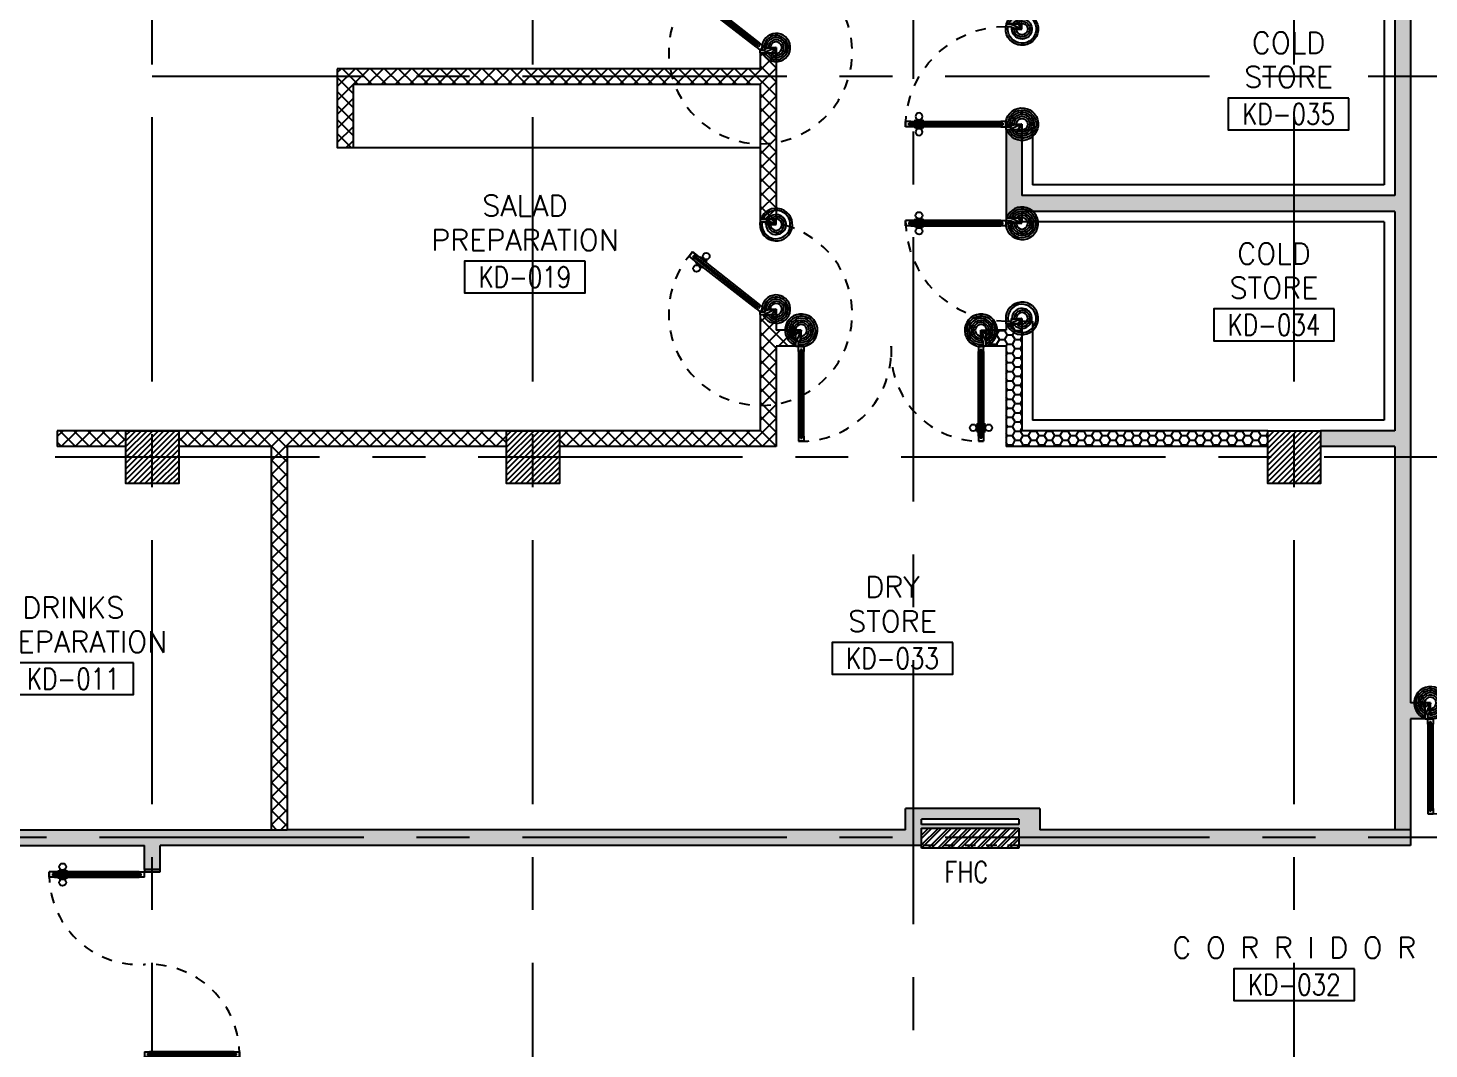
# Model space of a CAD drawing. Extents: x 417866.9 to 417960.2, y 43448 to 43538.2.
# Drawn here: x 417928.76 to 417942.01, y 43505.69 to 43515.35 of the extents above; entities that cross this region are included whole.
import ezdxf
from ezdxf.enums import TextEntityAlignment as Align

# ---------------------------------------------------------------- set-up
doc = ezdxf.new("R2010")
doc.units = 0
doc.header["$MEASUREMENT"] = 0
doc.linetypes.add('CENTERX2', pattern=[4, 2.5, -0.5, 0.5, -0.5])
doc.linetypes.add('HIDDEN', pattern=[0.375, 0.25, -0.125])
doc.layers.get('0').update_dxf_attribs({"linetype": 'CONTINUOUS'})
for name, color, linetype in [('AXES', 11, 'CENTERX2'), ('COL', 2, 'CONTINUOUS'), ('DIM', 4, 'CONTINUOUS'), ('DOOR', 4, 'CONTINUOUS'), ('DOOR-DIM', 3, 'CONTINUOUS'), ('FHC', 2, 'CONTINUOUS'), ('FUR', 5, 'CONTINUOUS'), ('HAT', 8, 'CONTINUOUS'), ('INSUL', 7, 'CONTINUOUS'), ('RM-BOX', 2, 'CONTINUOUS'), ('RM-NAME', 2, 'CONTINUOUS'), ('RM-NO', 2, 'CONTINUOUS'), ('WALL', 2, 'CONTINUOUS'), ('WallType', 11, 'CONTINUOUS'), ('WallType2', 3, 'CONTINUOUS')]:
    doc.layers.add(name, color=color, linetype=linetype)
doc.layers.get('DIM').off()
doc.styles.add('ROMANS', font='ROMANS.shx', dxfattribs={"width": 0.6})
pattern_1 = [(0, (0, 0), (0.075, 0.04330127), [0.05, -0.1]), (120, (0, 0), (-0.074999999836, 0.043301270284), [0.05, -0.1]), (60, (0, 0), (1.64e-10, 0.086602540284), [-0.1, 0.05])]
pattern_2 = [(45, (0, 0), (-0.066291260736, 0.066291260736), []), (135, (0, 0), (-0.066291260736, -0.066291260736), [])]

# ---------------------------------------------------------------- blocks, each defined once
blk = doc.blocks.new('RM1')
at = {"layer": 'RM-BOX'}
blk.add_lwpolyline([(570, -200), (-570, -200), (-570, -500), (570, -500)], close=True, dxfattribs=at)
at = {"layer": 'RM-NAME', "style": 'ROMANS'}
for tag, p in [('ROOMNAME1', (0, 324)), ('ROOMNAME2', (0, 0))]:
    blk.add_attdef(tag, text='', height=200, dxfattribs=at).set_placement(p, align=Align.MIDDLE)
at = {"layer": 'RM-NO', "style": 'ROMANS', "width": 0.8}
blk.add_attdef('ROOMNO', text='', height=200, dxfattribs=at).set_placement((0, -350), align=Align.MIDDLE)
blk = doc.blocks.new('A$C272A55A0')
at = {"layer": 'DOOR', "color": 0, "linetype": 'ByBlock'}
for p, q in [((0, 900), (0, 1050)), ((50, 1050), (0, 1050)), ((25, 950), (50, 950)), ((25, 900), (25, 950)), ((50, 950), (50, 1050)), ((1750, 950), (1750, 1050)), ((1750, 1050), (1800, 1050)), ((1775, 950), (1750, 950)), ((1775, 900), (1775, 950)), ((1800, 1050), (1800, 900)), ((0, 900), (25, 900)), ((75, 900), (25, 900)), ((25, 850), (25, 900)), ((42, 850), (25, 850)), ((58, 870), (42, 870)), ((42, 870), (42, 850)), ((58, 850), (58, 870)), ((75, 850), (58, 850)), ((75, 900), (75, 850)), ((1725, 900), (1775, 900)), ((1725, 900), (1725, 850)), ((1725, 850), (1742, 850)), ((1742, 870), (1758, 870)), ((1742, 850), (1742, 870)), ((1758, 870), (1758, 850)), ((1758, 850), (1775, 850)), ((1800, 900), (1775, 900)), ((1775, 850), (1775, 900)), ((1718, 160), (1709, 160)), ((1709, 95), (1709, 160)), ((1725, 173), (1718, 173)), ((1718, 173), (1718, 83)), ((1718, 95), (1718, 160)), ((1775, 173), (1782, 173)), ((1782, 173), (1782, 83)), ((1782, 160), (1791, 160)), ((1782, 95), (1782, 160)), ((1791, 95), (1791, 160)), ((25, 50), (42, 50)), ((25, 50), (25, 0)), ((25, 0), (75, 0)), ((75, 0), (25, 0)), ((42, 50), (42, 30)), ((42, 30), (58, 30)), ((58, 50), (75, 50)), ((58, 50), (58, 30)), ((75, 50), (75, 0)), ((1718, 95), (1709, 95)), ((1725, 83), (1718, 83)), ((1742, 50), (1725, 50)), ((1725, 50), (1725, 0)), ((1775, 0), (1725, 0)), ((1725, 0), (1775, 0)), ((1742, 50), (1742, 30)), ((1758, 30), (1742, 30)), ((1775, 50), (1758, 50)), ((1758, 50), (1758, 30)), ((1775, 83), (1782, 83)), ((1775, 50), (1775, 0)), ((1782, 95), (1791, 95))]:
    blk.add_line(p, q, dxfattribs=at)
at = {"layer": 'DOOR', "color": 9, "linetype": 'ByBlock'}
for p, q in [((50, 1050), (0, 1010)), ((50, 1050), (0, 937)), ((50, 1050), (37, 950)), ((1750, 1050), (1800, 1010)), ((1750, 1050), (1800, 937)), ((1750, 1050), (1763, 950))]:
    blk.add_line(p, q, dxfattribs=at)
at = {"layer": 'DOOR', "linetype": 'ByBlock'}
for p, q in [((25, 850), (25, 50)), ((42, 850), (42, 50)), ((58, 850), (58, 50)), ((75, 50), (75, 850)), ((1725, 50), (1725, 850)), ((1742, 850), (1742, 50)), ((1758, 850), (1758, 50)), ((1775, 850), (1775, 50))]:
    blk.add_line(p, q, dxfattribs=at)
at = {"layer": 'DOOR', "color": 0, "linetype": 'ByBlock'}
for centre in [(1676, 128), (1824, 128)]:
    blk.add_circle(centre, 32.4, dxfattribs=at)
at = {"layer": 'DOOR', "color": 9, "linetype": 'ByBlock'}
for centre, radius, start, end in [((50, 1050), 54.4, 203.2074, 270), ((50, 1050), 74.4, 227.7764, 270), ((50, 1050), 94.4, 238.0182, 270), ((50, 1050), 114, 244.0838, 257.3774), ((50, 1050), 34.4, 180, 270), ((50, 1050), 14.4, 180, 270), ((1750, 1050), 14.4, 270, 0), ((1750, 1050), 34.4, 270, 0), ((1750, 1050), 54.4, 270, 336.7926), ((1750, 1050), 74.4, 270, 312.2236), ((1750, 1050), 94.4, 270, 301.9818), ((1750, 1050), 114, 282.6226, 295.9162), ((50, 1050), 134, 248.1598, 259.28), ((50, 1050), 154, 251.1053, 256.2858), ((1750, 1050), 134, 280.72, 291.8402), ((1750, 1050), 154, 283.7142, 288.8947)]:
    blk.add_arc(centre, radius, start, end, dxfattribs=at)
at = {"layer": 'DOOR', "linetype": 'HIDDEN', "ltscale": 0.5}
for centre, start, end in [((50, 851), 268.3174, 3.2965), ((1750, 851), 176.7035, 271.6826)]:
    blk.add_arc(centre, 851, start, end, dxfattribs=at)
at = {"layer": 'WALL', "linetype": 'ByBlock'}
blk.add_line((1800, 900), (1800, 1050), dxfattribs=at)
blk = doc.blocks.new('COL50')
at = {"layer": 'COL'}
blk.add_lwpolyline([(-250, 250), (-250, -250), (250, -250), (250, 250)], close=True, dxfattribs=at)
blk = doc.blocks.new('*X116')
at = {"color": 0}
for p, q in [((235129, 55135), (235595, 55601)), ((235129, 55188), (235542, 55601)), ((235129, 55241), (235489, 55601)), ((235129, 55294), (235436, 55601)), ((235129, 55347), (235383, 55601)), ((235129, 55400), (235330, 55601)), ((235129, 55453), (235277, 55601)), ((235129, 55506), (235224, 55601)), ((235129, 55559), (235171, 55601)), ((235148, 55101), (235629, 55581)), ((235201, 55101), (235629, 55528)), ((235254, 55101), (235629, 55475)), ((235307, 55101), (235629, 55422)), ((235360, 55101), (235629, 55369)), ((235413, 55101), (235629, 55316)), ((235466, 55101), (235629, 55263)), ((235519, 55101), (235629, 55210)), ((235572, 55101), (235629, 55157))]:
    blk.add_line(p, q, dxfattribs=at)
blk = doc.blocks.new('*X115')
at = {"color": 0}
for p, q in [((238729, 55128), (239201, 55601)), ((238729, 55181), (239148, 55601)), ((238729, 55234), (239095, 55601)), ((238729, 55287), (239042, 55601)), ((238729, 55340), (238989, 55601)), ((238729, 55393), (238936, 55601)), ((238729, 55446), (238883, 55601)), ((238729, 55500), (238830, 55601)), ((238729, 55553), (238777, 55601)), ((238754, 55101), (239229, 55575)), ((238807, 55101), (239229, 55522)), ((238860, 55101), (239229, 55469)), ((238913, 55101), (239229, 55416)), ((238966, 55101), (239229, 55363)), ((239019, 55101), (239229, 55310)), ((239073, 55101), (239229, 55257)), ((239126, 55101), (239229, 55204)), ((239179, 55101), (239229, 55151))]:
    blk.add_line(p, q, dxfattribs=at)
blk = doc.blocks.new('*X111')
at = {"color": 0}
for p, q in [((245929, 55116), (246414, 55601)), ((245929, 55169), (246361, 55601)), ((245929, 55222), (246308, 55601)), ((245929, 55275), (246255, 55601)), ((245929, 55328), (246202, 55601)), ((245929, 55381), (246149, 55601)), ((245929, 55434), (246096, 55601)), ((245929, 55487), (246043, 55601)), ((245929, 55540), (245990, 55601)), ((245929, 55593), (245936, 55601)), ((245967, 55101), (246429, 55563)), ((246020, 55101), (246429, 55510)), ((246073, 55101), (246429, 55457)), ((246126, 55101), (246429, 55404)), ((246179, 55101), (246429, 55351)), ((246232, 55101), (246429, 55298)), ((246285, 55101), (246429, 55245)), ((246338, 55101), (246429, 55192)), ((246391, 55101), (246429, 55138))]:
    blk.add_line(p, q, dxfattribs=at)
blk = doc.blocks.new('DOOR1000')
at = {"layer": 'DOOR', "color": 7, "linetype": 'ByBlock'}
for p, q in [((-150, 0), (0, 0)), ((-150, 0), (-150, -25)), ((0, -50), (-114, 0)), ((0, -50), (-40, 0)), ((0, -50), (0, 0)), ((-1100, -25), (-1100, -75)), ((-1100, -75), (-1100, -25)), ((-1050, -25), (-1100, -25)), ((-1050, -75), (-1100, -75)), ((-1070, -42), (-1070, -58)), ((-1050, -42), (-1070, -42)), ((-1050, -58), (-1070, -58)), ((-1050, -25), (-1050, -42)), ((-1050, -58), (-1050, -75)), ((-1018, -25), (-1018, -18)), ((-928, -18), (-1018, -18)), ((-1018, -75), (-1018, -82)), ((-928, -82), (-1018, -82)), ((-1005, -18), (-1005, -9)), ((-1005, -9), (-940, -9)), ((-1005, -18), (-940, -18)), ((-1005, -82), (-1005, -91)), ((-1005, -82), (-940, -82)), ((-1005, -91), (-940, -91)), ((-940, -18), (-940, -9)), ((-940, -82), (-940, -91)), ((-928, -25), (-928, -18)), ((-928, -75), (-928, -82)), ((-200, -25), (-150, -25)), ((-200, -42), (-200, -25)), ((-180, -42), (-200, -42)), ((-200, -58), (-180, -58)), ((-200, -75), (-200, -58)), ((-150, -75), (-200, -75)), ((-180, -58), (-180, -42)), ((-150, -25), (-100, -25)), ((-150, -75), (-150, -25)), ((-100, -25), (-100, -50)), ((0, -50), (-100, -37)), ((-100, -50), (0, -50)), ((-150, -975), (-100, -975)), ((-150, -1000), (-150, -975)), ((-150, -1000), (0, -1000)), ((0, -1000), (-150, -1000)), ((0, -950), (-114, -1000)), ((-100, -975), (-100, -950)), ((0, -950), (-100, -963)), ((-100, -950), (0, -950)), ((0, -950), (-40, -1000)), ((0, -950), (0, -1000))]:
    blk.add_line(p, q, dxfattribs=at)
at = {"layer": 'DOOR', "linetype": 'ByBlock'}
for p, q in [((-200, -25), (-1050, -25)), ((-200, -42), (-1050, -42)), ((-200, -58), (-1050, -58)), ((-1050, -75), (-200, -75))]:
    blk.add_line(p, q, dxfattribs=at)
at = {"layer": 'DOOR', "color": 7, "linetype": 'ByBlock'}
for centre in [(-973, 24), (-973, -124)]:
    blk.add_circle(centre, 32.4, dxfattribs=at)
for centre, radius, start, end in [((0, -50), 154, 161.1053, 166.2858), ((0, -50), 94.4, 148.0182, 180), ((0, -50), 134, 158.1598, 169.28), ((0, -50), 114, 154.0838, 167.3774), ((0, -50), 74.4, 137.7764, 180), ((0, -50), 54.4, 113.2074, 180), ((0, -50), 34.4, 90, 180), ((0, -50), 14.4, 90, 180), ((0, -950), 154, 193.7142, 198.8947), ((0, -950), 134, 190.72, 201.8402), ((0, -950), 94.4, 180, 211.9818), ((0, -950), 74.4, 180, 222.2236), ((0, -950), 54.4, 180, 246.7926), ((0, -950), 34.4, 180, 270), ((0, -950), 14.4, 180, 270)]:
    blk.add_arc(centre, radius, start, end, dxfattribs=at)
at = {"layer": 'DOOR', "linetype": 'HIDDEN', "ltscale": 0.5}
blk.add_arc((-150, -25), 950, 180, 270, dxfattribs=at)
blk = doc.blocks.new('DOOR90C')
at = {"layer": 'DOOR', "color": 7, "linetype": 'ByBlock'}
for p, q in [((150, 900), (0, 900)), ((0, 900), (0, 875)), ((0, 875), (50, 875)), ((150, 850), (36, 900)), ((50, 875), (50, 850)), ((150, 850), (50, 863)), ((50, 850), (150, 850)), ((150, 850), (110, 900)), ((150, 850), (150, 900)), ((-641, 591), (-672, 552)), ((-672, 552), (-641, 591)), ((-633, 521), (-672, 552)), ((-602, 560), (-641, 591)), ((-638, 546), (-628, 559)), ((-622, 534), (-638, 546)), ((-633, 521), (-622, 534)), ((-613, 547), (-628, 559)), ((-613, 547), (-602, 560)), ((-577, 540), (-572, 546)), ((-501, 490), (-572, 546)), ((-562, 538), (-557, 545)), ((-562, 538), (-511, 498)), ((-557, 545), (-506, 505)), ((-607, 501), (-612, 495)), ((-541, 440), (-612, 495)), ((-602, 487), (-607, 480)), ((-607, 480), (-556, 440)), ((-602, 487), (-551, 447)), ((-551, 447), (-556, 440)), ((-537, 445), (-541, 440)), ((-511, 498), (-506, 505)), ((-506, 485), (-501, 490)), ((-29, 69), (-39, 56)), ((-39, 56), (0, 25)), ((-13, 57), (-29, 69)), ((-9, 95), (-19, 82)), ((-19, 82), (-3, 69)), ((-3, 69), (-13, 57)), ((31, 64), (-9, 95)), ((31, 64), (0, 25)), ((0, 0), (0, 25)), ((0, 25), (50, 25)), ((150, 50), (36, 0)), ((50, 50), (150, 50)), ((150, 50), (50, 37)), ((50, 25), (50, 50)), ((150, 50), (110, 0)), ((150, 50), (150, 0))]:
    blk.add_line(p, q, dxfattribs=at)
at = {"layer": 'DOOR', "linetype": 'ByBlock'}
for p, q in [((-641, 591), (-9, 95)), ((-29, 69), (-622, 534)), ((-19, 82), (-613, 547)), ((-39, 56), (-633, 521))]:
    blk.add_line(p, q, dxfattribs=at)
at = {"layer": 'DOOR', "color": 7, "linetype": 'ByBlock'}
for centre in [(-511, 551), (-602, 435)]:
    blk.add_circle(centre, 32.4, dxfattribs=at)
at = {"layer": 'DOOR', "linetype": 'HIDDEN', "ltscale": 0.5}
blk.add_arc((2, 7), 868, 90.1618, 137.7823, dxfattribs=at)
at = {"layer": 'DOOR', "color": 7, "linetype": 'ByBlock'}
for centre, radius, start, end in [((150, 850), 154, 161.1053, 166.2858), ((150, 850), 134, 158.1598, 169.28), ((150, 850), 94.4, 148.0182, 180), ((150, 850), 74.4, 137.7764, 180), ((150, 850), 54.4, 113.2074, 180), ((150, 850), 34.4, 90, 180), ((150, 850), 14.4, 90, 180), ((150, 50), 134, 190.72, 201.8402), ((150, 50), 114, 192.6226, 205.9162), ((150, 50), 94.4, 180, 211.9818), ((150, 50), 74.4, 180, 222.2236), ((150, 50), 54.4, 180, 246.7926), ((150, 50), 34.4, 180, 270), ((150, 50), 14.4, 180, 270)]:
    blk.add_arc(centre, radius, start, end, dxfattribs=at)
blk = doc.blocks.new('fe-door')
at = {"layer": 'DOOR', "color": 0, "linetype": 'ByBlock'}
for p, q in [((-900, 1775), (-900, 1725)), ((-900, 1725), (-900, 1775)), ((-850, 1775), (-900, 1775)), ((-850, 1725), (-900, 1725)), ((-870, 1758), (-870, 1742)), ((-850, 1758), (-870, 1758)), ((-850, 1742), (-870, 1742)), ((-850, 1775), (-850, 1758)), ((-850, 1742), (-850, 1725)), ((-818, 1775), (-818, 1782)), ((-728, 1782), (-818, 1782)), ((-818, 1725), (-818, 1718)), ((-805, 1782), (-805, 1791)), ((-805, 1791), (-740, 1791)), ((-805, 1782), (-740, 1782)), ((-740, 1782), (-740, 1791)), ((-728, 1775), (-728, 1782)), ((-728, 1725), (-728, 1718)), ((-50, 1758), (-50, 1775)), ((-50, 1775), (0, 1775)), ((-30, 1758), (-50, 1758)), ((-50, 1725), (-50, 1742)), ((-50, 1742), (-30, 1742)), ((0, 1725), (-50, 1725)), ((-30, 1742), (-30, 1758)), ((150, 1800), (0, 1800)), ((0, 1800), (0, 1775)), ((0, 1725), (0, 1775)), ((0, 1775), (150, 1775)), ((150, 1775), (150, 1800)), ((-728, 1718), (-818, 1718)), ((-805, 1718), (-805, 1709)), ((-805, 1718), (-740, 1718)), ((-805, 1709), (-740, 1709)), ((-740, 1718), (-740, 1709)), ((0, 75), (0, 25)), ((0, 75), (50, 75)), ((0, 0), (0, 25)), ((0, 25), (50, 25)), ((150, 25), (0, 25)), ((0, 0), (150, 0)), ((30, 58), (30, 42)), ((50, 58), (30, 58)), ((30, 42), (50, 42)), ((50, 75), (50, 58)), ((50, 42), (50, 25)), ((150, 25), (150, 0)), ((850, 58), (850, 75)), ((850, 75), (900, 75)), ((850, 58), (870, 58)), ((850, 25), (850, 42)), ((850, 42), (870, 42)), ((850, 25), (900, 25)), ((870, 42), (870, 58)), ((900, 25), (900, 75)), ((900, 75), (900, 25))]:
    blk.add_line(p, q, dxfattribs=at)
at = {"layer": 'DOOR', "linetype": 'ByBlock'}
for p, q in [((-50, 1775), (-850, 1775)), ((-50, 1758), (-850, 1758)), ((-50, 1742), (-850, 1742)), ((-850, 1725), (-50, 1725)), ((850, 75), (50, 75)), ((50, 58), (850, 58)), ((50, 42), (850, 42)), ((50, 25), (850, 25))]:
    blk.add_line(p, q, dxfattribs=at)
at = {"layer": 'DOOR', "color": 0, "linetype": 'ByBlock'}
for centre in [(-773, 1824), (-773, 1676)]:
    blk.add_circle(centre, 32.4, dxfattribs=at)
at = {"layer": 'DOOR', "linetype": 'HIDDEN', "ltscale": 0.5}
for centre, start, end in [((-49, 1750), 178.3174, 273.2965), ((49, 50), 358.3174, 93.2965)]:
    blk.add_arc(centre, 851, start, end, dxfattribs=at)
at = {"layer": 'WALL'}
for p, q in [((0, 1800), (150, 1800)), ((0, 0), (150, 0))]:
    blk.add_line(p, q, dxfattribs=at)
at = {"layer": 'WALL', "linetype": 'ByBlock'}
blk.add_line((0, 1800), (150, 1800), dxfattribs=at)

msp = doc.modelspace()

# ---------------------------------------------------------------- hatches: boundary and pattern name
at = {"layer": 'FHC', "linetype": 'ByBlock', "ltscale": 0.3}
h = msp.add_hatch(dxfattribs=at)
h.set_pattern_fill('ANSI32', color=11, scale=175, style=0)
h.set_pattern_definition([(44.999998, (417705.015424, 43476.54332), (-0.046403885, 0.046403882), []), (44.999998, (417705.04636, 43476.54332), (-0.046403885, 0.046403882), [])])
h.paths.add_polyline_path([(417938.1316, 43507.5943), (417938.1316, 43507.7843), (417937.2116, 43507.7843), (417937.2116, 43507.5943)])
h.paths.add_polyline_path([(417936.999, 43507.1732), (417936.999, 43507.594), (417937.2615, 43507.594), (417937.2615, 43507.1732)], flags=9)
at = {"layer": 'WallType'}
h = msp.add_hatch(dxfattribs=at)
h.set_pattern_fill('ANSI37', color=256, scale=0.75, style=0)
h.set_pattern_definition(pattern_2)
h.paths.add_polyline_path([(417935.8366, 43515.1193), (417935.6866, 43515.1193), (417935.6866, 43514.9693), (417931.6866, 43514.9693), (417931.6866, 43514.2193), (417931.8366, 43514.2193), (417931.8366, 43514.8193), (417935.6866, 43514.8193), (417935.6866, 43513.5443), (417935.8366, 43513.5443)])
h = msp.add_hatch(dxfattribs=at)
h.set_pattern_fill('ANSI37', color=256, scale=0.75, style=0)
h.set_pattern_definition(pattern_2)
h.paths.add_polyline_path([(417927.5366, 43511.3943), (417928.0366, 43511.3943), (417928.0366, 43511.5443), (417926.8866, 43511.5443), (417926.8866, 43511.3943), (417927.3866, 43511.3943), (417927.3866, 43508.7693), (417927.5366, 43508.7693)])
h.paths.add_polyline_path([(417929.6866, 43511.5443), (417929.0366, 43511.5443), (417929.0366, 43511.3943), (417929.6866, 43511.3943)])
h.paths.add_polyline_path([(417933.2866, 43511.5443), (417930.1866, 43511.5443), (417930.1866, 43511.3943), (417931.0616, 43511.3943), (417931.0616, 43507.7693), (417931.2116, 43507.7693), (417931.2116, 43511.3943), (417933.2866, 43511.3943)])
h.paths.add_polyline_path([(417935.8366, 43512.3443), (417936.0241, 43512.3443), (417936.0241, 43512.4943), (417935.8366, 43512.4943), (417935.8366, 43512.6443), (417935.6866, 43512.6443), (417935.6866, 43511.5443), (417933.7866, 43511.5443), (417933.7866, 43511.3943), (417935.8366, 43511.3943)])
at = {"layer": 'WallType2'}
h = msp.add_hatch(dxfattribs=at)
h.set_pattern_fill('HONEY', color=256, scale=0.4, style=0)
h.set_pattern_definition(pattern_1)
h.paths.add_polyline_path([(417941.8366, 43517.8193), (417941.9741, 43517.8193), (417941.9741, 43517.9693), (417941.8366, 43517.9693), (417941.8366, 43518.3943), (417940.9866, 43518.3943), (417940.9866, 43518.2443), (417941.6866, 43518.2443), (417941.6866, 43516.1693), (417938.1616, 43516.1693), (417938.1616, 43516.7068), (417938.0116, 43516.7068), (417938.0116, 43515.3943), (417938.1616, 43515.3943), (417938.1616, 43516.0193), (417941.6866, 43516.0193), (417941.6866, 43513.7693), (417938.1616, 43513.7693), (417938.1616, 43514.3943), (417938.0116, 43514.3943), (417938.0116, 43513.5568), (417938.1616, 43513.5568), (417938.1616, 43513.6193), (417941.6866, 43513.6193), (417941.6866, 43511.5443), (417940.9866, 43511.5443), (417940.9866, 43511.3943), (417941.6866, 43511.3943), (417941.6866, 43507.7693), (417941.8366, 43507.7693), (417941.8366, 43508.8193), (417941.9741, 43508.8193), (417941.9741, 43508.9693), (417941.8366, 43508.9693)])
h = msp.add_hatch(dxfattribs=at)
h.set_pattern_fill('HONEY', color=256, scale=0.4, style=0)
h.set_pattern_definition(pattern_1)
h.paths.add_polyline_path([(417940.4866, 43511.5443), (417938.1616, 43511.5443), (417938.1616, 43512.5568), (417938.0116, 43512.5568), (417938.0116, 43512.4943), (417937.8241, 43512.4943), (417937.8241, 43512.3443), (417938.0116, 43512.3443), (417938.0116, 43511.3943), (417940.4866, 43511.3943)])
h = msp.add_hatch(dxfattribs=at)
h.set_pattern_fill('HONEY', color=256, scale=0.4, style=0)
h.set_pattern_definition([(0, (0, 0), (0.075, 0.04330127), [0.05, -0.1]), (120, (0, 0), (-0.074999999836, 0.043301270284), [0.05, -0.1]), (60, (0, 0), (1.64e-10, 0.086602540284), [-0.1, 0.05])])
h.paths.add_polyline_path([(417937.2116, 43507.7843), (417938.1316, 43507.7843), (417938.1316, 43507.6193), (417941.8366, 43507.6193), (417941.8366, 43507.7693), (417938.3316, 43507.7693), (417938.3316, 43507.9693), (417937.0616, 43507.9693), (417937.0616, 43507.7693), (417931.2116, 43507.7693), (417927.5366, 43507.7693), (417927.5366, 43508.7693), (417925.3866, 43508.7693), (417925.3866, 43507.7693), (417922.4866, 43507.7693), (417922.4866, 43507.6193), (417929.8616, 43507.6193), (417929.8616, 43507.3943), (417930.0116, 43507.3943), (417930.0116, 43507.6193), (417937.2116, 43507.6193)])
h.paths.add_polyline_path([(417927.3866, 43507.7693), (417925.5366, 43507.7693), (417925.5366, 43508.6193), (417927.3866, 43508.6193)], flags=16)
h.paths.add_polyline_path([(417937.2116, 43507.8193), (417937.2116, 43507.8693), (417938.1316, 43507.8693), (417938.1316, 43507.8193)], flags=16)
h.paths.add_polyline_path([(417925.9418, 43508.1929), (417927.0323, 43508.1929), (417927.0323, 43508.4929), (417925.9418, 43508.4929)], flags=8)
h.paths.add_polyline_path([(417925.9439, 43507.9072), (417926.901, 43507.9072), (417926.901, 43508.2072), (417925.9439, 43508.2072)], flags=8)

# ---------------------------------------------------------------- linework, layer by layer
at = {"layer": 'AXES'}
for p, q in [((417929.9366, 43460.01), (417929.9366, 43537.5491)), ((417933.5366, 43460.01), (417933.5366, 43537.5491)), ((417940.7366, 43460.01), (417940.7366, 43537.5491)), ((417937.1366, 43466.8743), (417937.1366, 43525.6943)), ((417947.9366, 43514.8943), (417929.9366, 43514.8943)), ((417959.5194, 43511.2943), (417889.6966, 43511.2943)), ((417947.9366, 43507.6943), (417889.6966, 43507.6943))]:
    msp.add_line(p, q, dxfattribs=at)
at = {"layer": 'COL'}
msp.add_lwpolyline([(417933.7866, 43511.5443), (417933.7866, 43511.0443), (417933.2866, 43511.0443), (417933.2866, 43511.5443)], close=True, dxfattribs=at)
at = {"layer": 'FHC', "linetype": 'ByBlock', "ltscale": 0.3}
for p, q in [((417937.2116, 43507.7843), (417938.1316, 43507.7843)), ((417937.2116, 43507.5943), (417937.2116, 43507.7843)), ((417938.1316, 43507.7843), (417938.1316, 43507.5943)), ((417938.1316, 43507.5943), (417937.2116, 43507.5943))]:
    msp.add_line(p, q, dxfattribs=at)
at = {"layer": 'FHC', "color": 250, "linetype": 'HIDDEN', "ltscale": 0.25}
msp.add_line((417938.1238, 43507.6193), (417937.2207, 43507.6193), dxfattribs=at)
at = {"layer": 'FUR'}
msp.add_line((417935.6866, 43514.2193), (417931.8366, 43514.2193), dxfattribs=at)
at = {"layer": 'INSUL'}
for p, q in [((417941.5866, 43515.9193), (417941.5866, 43513.8693)), ((417938.1616, 43514.3943), (417938.2616, 43514.3943)), ((417938.2616, 43514.3943), (417938.2616, 43513.8693)), ((417941.5866, 43513.8693), (417938.2616, 43513.8693)), ((417938.1616, 43513.6193), (417938.1616, 43513.5193)), ((417941.5866, 43513.5193), (417938.1616, 43513.5193)), ((417941.5866, 43513.5193), (417941.5866, 43511.6443)), ((417938.1401, 43512.58), (417938.2616, 43512.58)), ((417938.2616, 43512.58), (417938.2616, 43511.6443)), ((417941.5866, 43511.6443), (417938.2616, 43511.6443))]:
    msp.add_line(p, q, dxfattribs=at)
at = {"layer": 'WALL'}
for p, q in [((417941.8366, 43517.8193), (417941.8366, 43508.9693)), ((417941.6866, 43516.0193), (417941.6866, 43513.7693)), ((417935.6866, 43515.1193), (417935.6866, 43514.9693)), ((417935.6866, 43515.1193), (417935.8366, 43515.1193)), ((417935.8366, 43515.1193), (417935.8366, 43513.5443)), ((417935.6866, 43514.9693), (417931.6866, 43514.9693)), ((417931.6866, 43514.9693), (417931.6866, 43514.2193)), ((417935.6866, 43514.8193), (417931.8366, 43514.8193)), ((417931.8366, 43514.8193), (417931.8366, 43514.2193)), ((417935.6866, 43514.8193), (417935.6866, 43513.5443)), ((417938.0116, 43514.3943), (417938.0116, 43513.5568)), ((417938.0116, 43514.3943), (417938.1616, 43514.3943)), ((417938.1616, 43514.3943), (417938.1616, 43513.7693)), ((417931.8366, 43514.2193), (417931.6866, 43514.2193)), ((417941.6866, 43513.7693), (417938.1616, 43513.7693)), ((417935.6866, 43513.5443), (417935.8366, 43513.5443)), ((417938.1616, 43513.5568), (417938.0116, 43513.5568)), ((417941.6866, 43513.6193), (417938.1616, 43513.6193)), ((417938.1616, 43513.6193), (417938.1616, 43513.5568)), ((417941.6866, 43513.6193), (417941.6866, 43511.5443)), ((417935.6866, 43512.6443), (417935.6866, 43511.5443)), ((417935.6866, 43512.6443), (417935.8366, 43512.6443)), ((417935.8366, 43512.6443), (417935.8366, 43512.4943)), ((417936.0241, 43512.4943), (417935.8366, 43512.4943)), ((417936.0241, 43512.3443), (417936.0241, 43512.4943)), ((417938.0116, 43512.4943), (417937.8241, 43512.4943)), ((417937.8241, 43512.3443), (417937.8241, 43512.4943)), ((417938.1616, 43512.5568), (417938.0116, 43512.5568)), ((417938.0116, 43512.5568), (417938.0116, 43512.4943)), ((417938.1616, 43512.5568), (417938.1616, 43512.5568)), ((417938.1616, 43512.5568), (417938.1616, 43511.5443)), ((417936.0241, 43512.3443), (417935.8366, 43512.3443)), ((417935.8366, 43512.3443), (417935.8366, 43511.3943)), ((417938.0116, 43512.3443), (417937.8241, 43512.3443)), ((417938.0116, 43512.3443), (417938.0116, 43511.3943)), ((417935.6866, 43511.5443), (417929.0366, 43511.5443)), ((417929.0366, 43511.5443), (417929.0366, 43511.3943)), ((417940.4866, 43511.5443), (417938.1616, 43511.5443)), ((417941.6866, 43511.5443), (417940.9866, 43511.5443)), ((417929.6866, 43511.3943), (417929.0366, 43511.3943)), ((417931.0616, 43511.3943), (417930.1866, 43511.3943)), ((417931.0616, 43511.3943), (417931.0616, 43507.7693)), ((417931.2116, 43511.3943), (417931.2116, 43507.7693)), ((417933.2866, 43511.3943), (417931.2116, 43511.3943)), ((417935.8366, 43511.3943), (417933.7866, 43511.3943)), ((417940.4866, 43511.3943), (417938.0116, 43511.3943)), ((417941.6866, 43511.3943), (417940.9866, 43511.3943)), ((417941.6866, 43511.3943), (417941.6866, 43507.7693)), ((417941.9741, 43508.9693), (417941.8366, 43508.9693)), ((417941.9741, 43508.8193), (417941.9741, 43508.9693)), ((417941.8366, 43508.8193), (417941.8366, 43507.6193)), ((417941.9741, 43508.8193), (417941.8366, 43508.8193)), ((417938.3316, 43507.9693), (417937.0616, 43507.9693)), ((417937.0616, 43507.7693), (417937.0616, 43507.9693)), ((417938.3316, 43507.9693), (417938.3316, 43507.7693)), ((417938.1316, 43507.8693), (417937.2116, 43507.8693)), ((417937.2116, 43507.8193), (417937.2116, 43507.8693)), ((417938.1316, 43507.8193), (417937.2116, 43507.8193)), ((417938.1316, 43507.8693), (417938.1316, 43507.8193)), ((417927.5366, 43507.7693), (417931.2116, 43507.7693)), ((417937.0616, 43507.7693), (417931.2116, 43507.7693)), ((417941.8366, 43507.7693), (417938.3316, 43507.7693)), ((417921.8991, 43507.6193), (417929.8616, 43507.6193)), ((417929.8616, 43507.3943), (417929.8616, 43507.6193)), ((417930.0116, 43507.3943), (417930.0116, 43507.6193)), ((417937.2116, 43507.6193), (417930.0116, 43507.6193)), ((417941.8366, 43507.6193), (417938.1316, 43507.6193)), ((417930.0116, 43507.3943), (417929.8616, 43507.3943))]:
    msp.add_line(p, q, dxfattribs=at)

# ---------------------------------------------------------------- block references
at = {"layer": 'COL', "xscale": -0.001000000047497451, "yscale": 0.0009999999892897904, "zscale": 0.001}
for p in [(417929.9366, 43511.2943), (417940.7366, 43511.2943)]:
    msp.add_blockref('COL50', p, dxfattribs=at)
at = {"layer": 'DIM', "xscale": 0.001000000047497451, "yscale": 0.0009999999892897904, "zscale": 0.001}
msp.add_blockref('fe-door', (417929.8616, 43505.5943), dxfattribs=at)
at = {"layer": 'DOOR', "color": 0, "xscale": 0.001000000047497451, "yscale": 0.0009999999892897904, "zscale": 0.001}
for name, p in [('DOOR90C', (417935.6866, 43515.1193)), ('DOOR90C', (417935.6866, 43512.6443)), ('A$C272A55A0', (417936.0241, 43511.444)), ('A$C272A55A0', (417941.9741, 43507.919))]:
    msp.add_blockref(name, p, dxfattribs=at)
at = {"layer": 'DOOR-DIM', "xscale": -0.001000000047497451, "yscale": 0.0009999999892897904, "zscale": 0.001, "rotation": 180}
msp.add_blockref('DOOR1000', (417938.1616, 43514.3943), dxfattribs=at)
at = {"layer": 'DOOR-DIM', "xscale": 0.001000000047497451, "yscale": 0.0009999999892897904, "zscale": 0.001}
msp.add_blockref('DOOR1000', (417938.1616, 43513.5568), dxfattribs=at)
at = {"layer": 'HAT', "xscale": 0.001000000047497451, "yscale": 0.0009999999892897904, "zscale": 0.001}
for name in ['*X116', '*X115', '*X111']:
    msp.add_blockref(name, (417694.5581, 43455.9433), dxfattribs=at)
at = {"layer": 'RM-NAME', "xscale": 0.001000000047497451, "yscale": 0.0009999999892897904, "zscale": 0.001}
for p, values in [((417940.6834, 43514.8902), {'ROOMNO': 'KD-035', 'ROOMNAME2': 'STORE', 'ROOMNAME1': 'COLD'}), ((417940.5452, 43512.8959), {'ROOMNO': 'KD-034', 'ROOMNAME2': 'STORE', 'ROOMNAME1': 'COLD'})]:
    msp.add_blockref('RM1', p, dxfattribs=at).add_auto_attribs(values)
at = {"layer": 'WALL', "xscale": 0.001000000047497451, "yscale": 0.0009999999892897904, "zscale": 0.001}
for p, values in [((417933.4602, 43513.3488), {'ROOMNO': 'KD-019', 'ROOMNAME2': 'PREPARATION', 'ROOMNAME1': 'SALAD'}), ((417936.9373, 43509.7415), {'ROOMNO': 'KD-033', 'ROOMNAME2': 'STORE', 'ROOMNAME1': 'DRY'}), ((417929.1893, 43509.547), {'ROOMNO': 'KD-011', 'ROOMNAME2': 'PREPARATION', 'ROOMNAME1': 'DRINKS'}), ((417940.7366, 43506.6529), {'ROOMNO': 'KD-032', 'ROOMNAME2': 'C O R R I D O R'})]:
    msp.add_blockref('RM1', p, dxfattribs=at).add_auto_attribs(values)

# ---------------------------------------------------------------- texts
at = {"layer": 'FHC', "style": 'ROMANS', "width": 0.8}
msp.add_text('FHC', height=0.2, dxfattribs=at).set_placement((417937.4268, 43507.2698))

doc.saveas('drawing.dxf')
